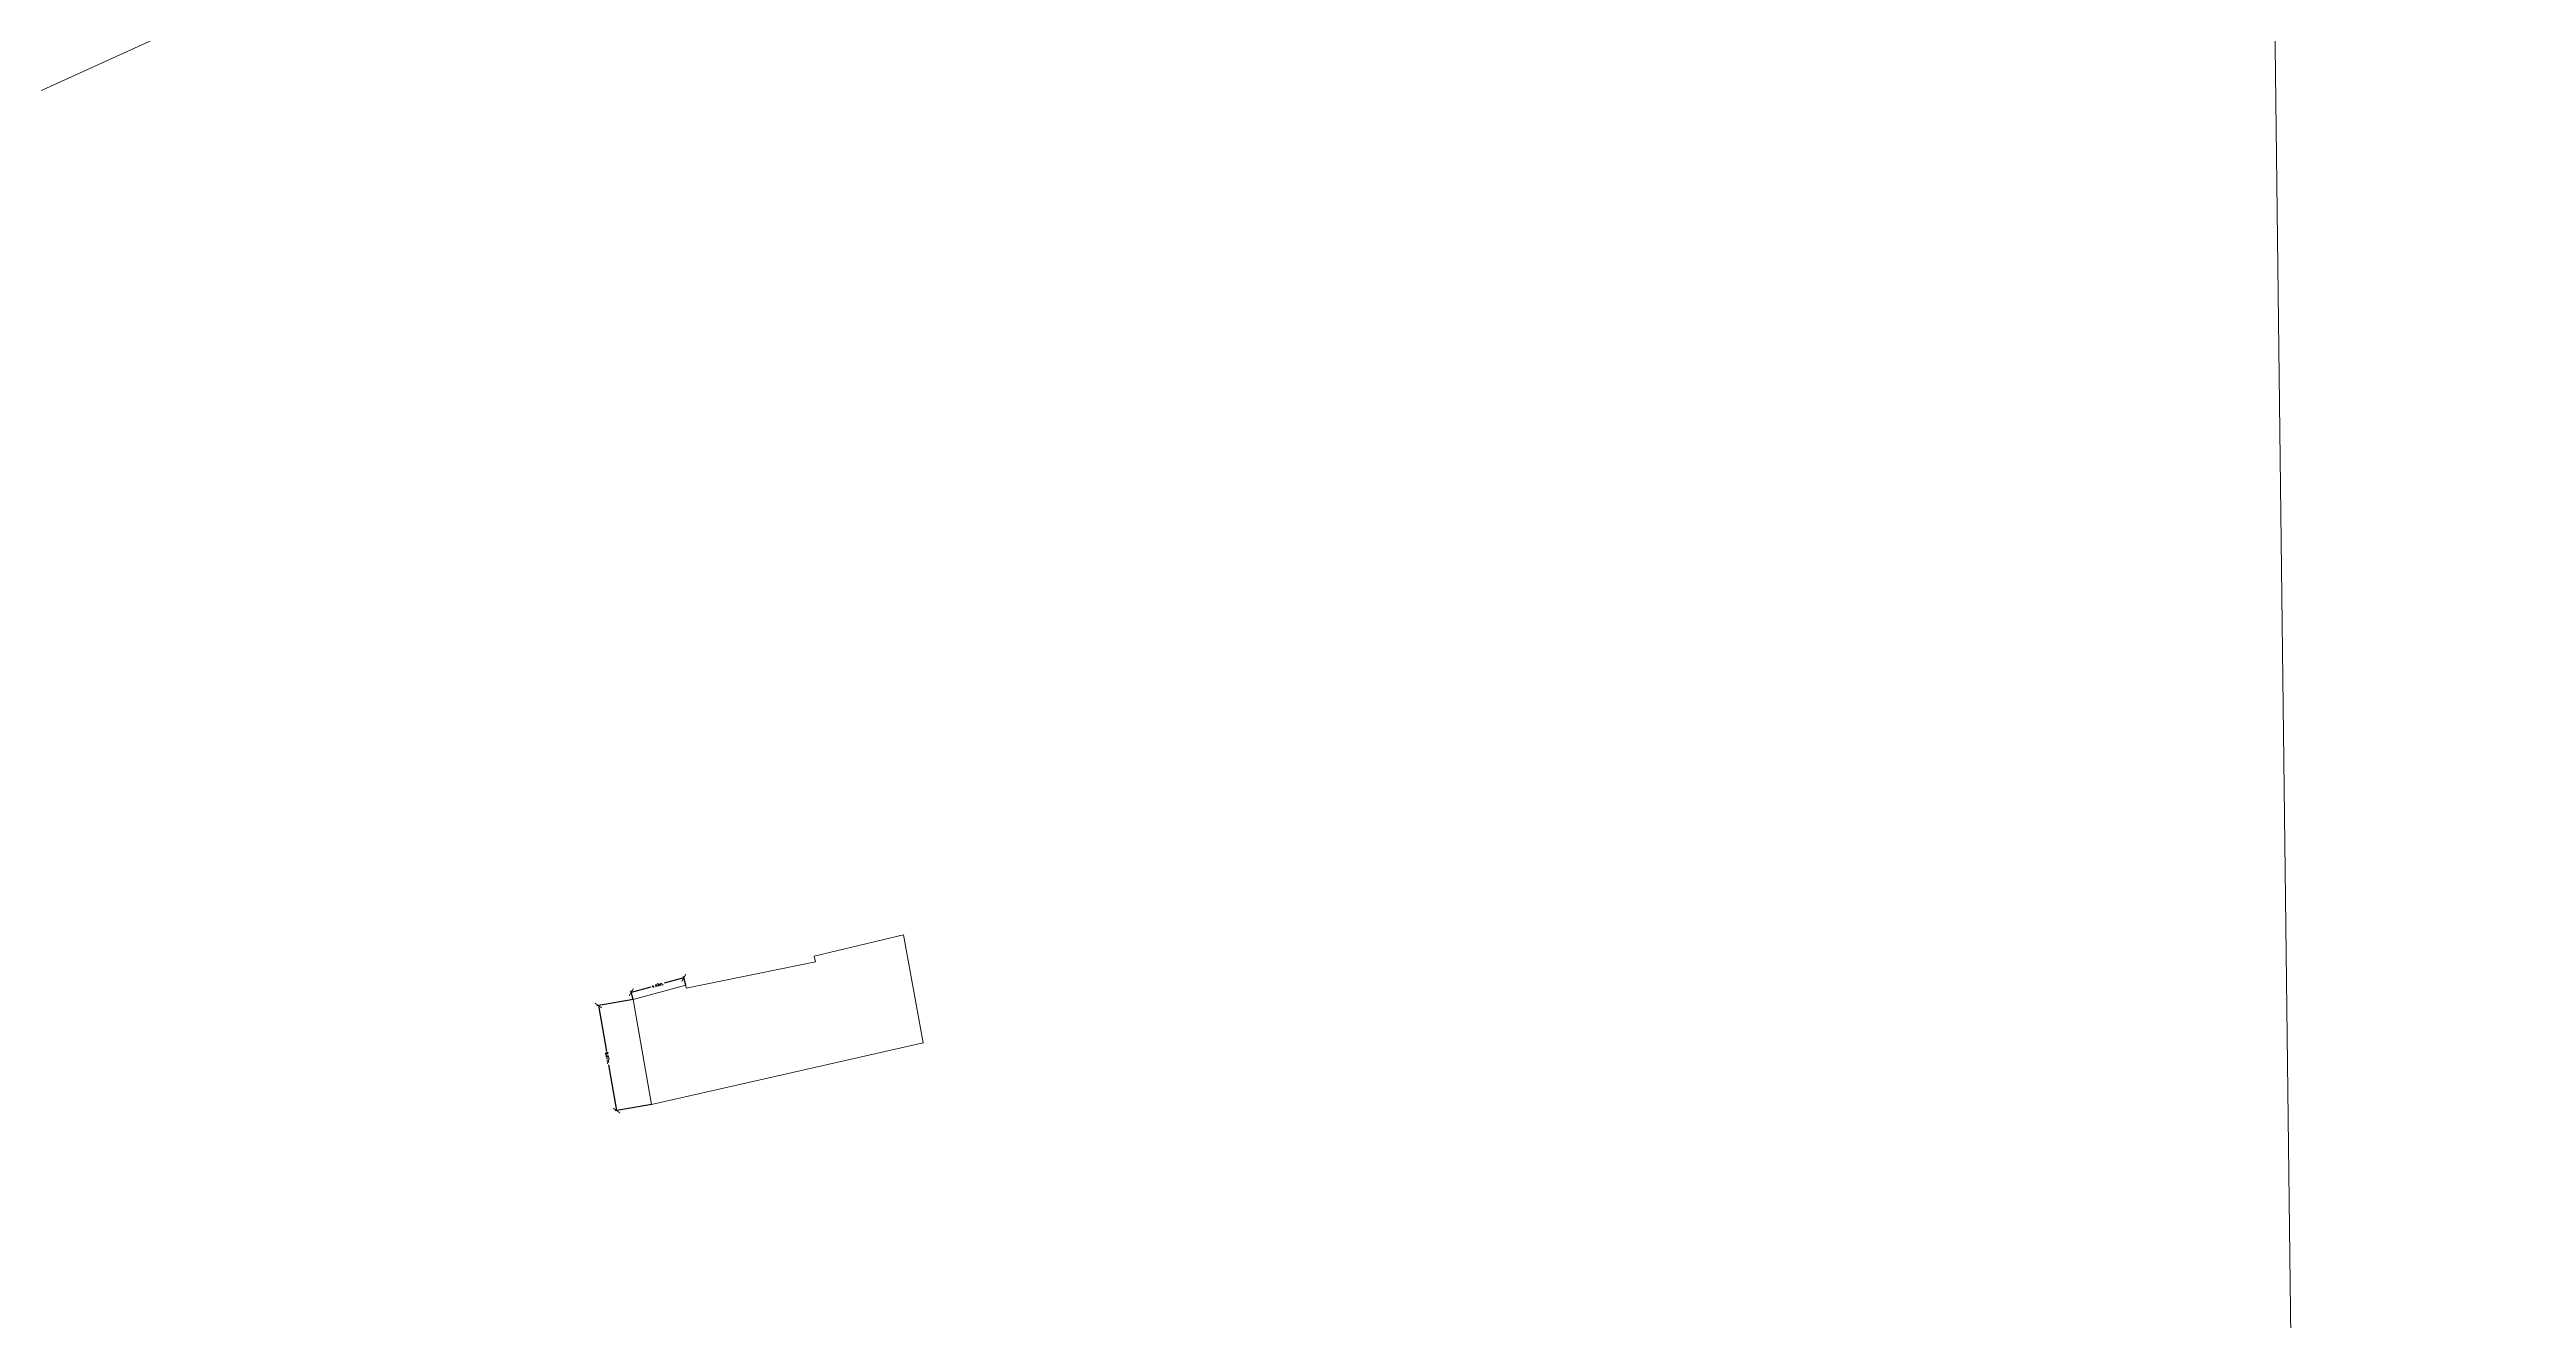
# Model space of a CAD drawing. Header units: millimetres. Extents: x 605783 to 623458, y 1302882 to 1324924.
# Drawn here: x 620923.1 to 621124.4, y 1321243.5 to 1321346.7 of the extents above; entities that cross this region are included whole.
import ezdxf

# ---------------------------------------------------------------- set-up
doc = ezdxf.new("R2010")
doc.units = ezdxf.units.MM
doc.header["$PDMODE"] = 35
doc.header["$PDSIZE"] = 1.5
doc.layers.add('2', color=7, linetype='Continuous')
doc.layers.add('CVL_CUADCON_TIT', color=1, linetype='Continuous')
doc.styles.add('ROMANS', font='ROMANS', dxfattribs={"height": 0.2})
doc.dimstyles.new('STANDARD$0', dxfattribs={"dimtxt": 0.6, "dimasz": 0.5, "dimexe": 0.125, "dimexo": 0.000625, "dimgap": 0.0625, "dimtad": 0, "dimzin": 1, "dimdsep": 46, "dimtxsty": 'ROMANS', "dimblk1": 'ARCHTICK', "dimblk2": 'ARCHTICK', "dimsah": 1, "dimcen": 2.5, "dimclrd": 1, "dimclre": 1, "dimclrt": 30, "dimaunit": 1, "dimadec": 0, "dimazin": 0, "dimtfac": 1, "dimtix": 1, "dimtofl": 0, "dimtmove": 1, "dimatfit": 3, "dimldrblk": 'ARCHTICK', "dimfxl": 1, "dimtolj": 1, "dimtzin": 1, "dimarcsym": 0})

# ---------------------------------------------------------------- blocks, each defined once
blk = doc.blocks.new('_ARCHTICK')
at = {"color": 0, "linetype": 'ByBlock', "const_width": 0.15}
blk.add_lwpolyline([(-0.5, -0.5), (0.5, 0.5)], dxfattribs=at)
blk = doc.blocks.new('*D330')
at = {"layer": 'CVL_CUADCON_TIT', "color": 1, "lineweight": -2, "ltscale": 0.5, "transparency": 16777216}
for p, q in [((622230.13, 1321656.05), (621496.13, 1321485.84)), ((622243.76, 1321597.26), (622230.1, 1321656.17)), ((620760.52, 1321315.25), (621494.52, 1321485.47)), ((620774.16, 1321256.46), (620760.5, 1321315.38))]:
    blk.add_line(p, q, dxfattribs=at)
at = {"layer": 'Defpoints', "color": 0, "lineweight": 5, "ltscale": 0.5, "transparency": 16777216}
for p in [(622230.13, 1321656.05), (622243.76, 1321597.26), (620774.16, 1321256.46)]:
    blk.add_point(p, dxfattribs=at)
at = {"layer": 'CVL_CUADCON_TIT', "color": 1, "lineweight": -2, "ltscale": 0.5, "transparency": 16777216, "xscale": 0.5, "yscale": 0.5, "zscale": 0.5}
for p, rotation in [((622230.13, 1321656.05), 13.05603376793928), ((620760.52, 1321315.25), 193.0560337679393)]:
    blk.add_blockref('_ARCHTICK', p, dxfattribs=dict(at, rotation=rotation))
at = {"layer": 'CVL_CUADCON_TIT', "color": 30, "lineweight": 5, "ltscale": 0.5, "transparency": 16777216, "insert": (621495.32, 1321485.65), "char_height": 0.2, "attachment_point": 5, "rotation": 13.056, "style": 'ROMANS'}
blk.add_mtext('\\A1;1508.60m.', dxfattribs=at)
blk = doc.blocks.new('*D331')
at = {"layer": 'CVL_CUADCON_TIT', "color": 1, "lineweight": -2, "ltscale": 0.5, "transparency": 16777216}
for p, q in [((620974.77, 1321270.63), (620974.58, 1321271.34)), ((620970.51, 1321269.47), (620970.32, 1321270.18)), ((620970.35, 1321270.06), (620971.95, 1321270.49)), ((620974.61, 1321271.22), (620973.02, 1321270.78))]:
    blk.add_line(p, q, dxfattribs=at)
at = {"layer": 'Defpoints', "color": 0, "lineweight": 5, "ltscale": 0.5, "transparency": 16777216}
for p in [(620970.35, 1321270.06), (620970.51, 1321269.47), (620974.77, 1321270.63)]:
    blk.add_point(p, dxfattribs=at)
at = {"layer": 'CVL_CUADCON_TIT', "color": 1, "lineweight": -2, "ltscale": 0.5, "transparency": 16777216, "xscale": 0.5, "yscale": 0.5, "zscale": 0.5}
for p, rotation in [((620974.61, 1321271.22), 15.23235518621942), ((620970.35, 1321270.06), 195.2323551862194)]:
    blk.add_blockref('_ARCHTICK', p, dxfattribs=dict(at, rotation=rotation))
at = {"layer": 'CVL_CUADCON_TIT', "color": 30, "lineweight": 5, "ltscale": 0.5, "transparency": 16777216, "insert": (620972.48, 1321270.64), "char_height": 0.2, "attachment_point": 5, "rotation": 15.2324, "style": 'ROMANS'}
blk.add_mtext('\\A1;4.42m.', dxfattribs=at)
blk = doc.blocks.new('*D332')
at = {"layer": 'CVL_CUADCON_TIT', "color": 1, "lineweight": -2, "ltscale": 0.5, "transparency": 16777216}
for p, q in [((620970.51, 1321269.47), (620967.55, 1321268.96)), ((620967.67, 1321268.98), (620968.32, 1321265.25)), ((620969.16, 1321260.43), (620968.51, 1321264.16)), ((620971.99, 1321260.93), (620969.04, 1321260.41))]:
    blk.add_line(p, q, dxfattribs=at)
at = {"layer": 'Defpoints', "color": 0, "lineweight": 5, "ltscale": 0.5, "transparency": 16777216}
for p in [(620970.51, 1321269.47), (620969.16, 1321260.43), (620972, 1321260.93)]:
    blk.add_point(p, dxfattribs=at)
at = {"layer": 'CVL_CUADCON_TIT', "color": 1, "lineweight": -2, "ltscale": 0.5, "transparency": 16777216, "xscale": 0.5, "yscale": 0.5, "zscale": 0.5}
for p, rotation in [((620967.67, 1321268.98), 99.85737918465422), ((620969.16, 1321260.43), 279.8573791846542)]:
    blk.add_blockref('_ARCHTICK', p, dxfattribs=dict(at, rotation=rotation))
at = {"layer": 'CVL_CUADCON_TIT', "color": 30, "lineweight": 5, "ltscale": 0.5, "transparency": 16777216, "insert": (620968.42, 1321264.71), "char_height": 0.2, "attachment_point": 5, "rotation": 279.8574, "style": 'ROMANS'}
blk.add_mtext('\\A1;8.67m.', dxfattribs=at)

msp = doc.modelspace()

# ---------------------------------------------------------------- linework, layer by layer
at = {"layer": '2', "color": 1, "lineweight": 5}
for points in [[(620776.99928, 1321247.73348), (620798.30028, 1321260.22148), (620819.34528, 1321273.47148), (620847.75328, 1321287.74948), (620870.31228, 1321304.81548), (620893.87828, 1321324.67848), (620917.70828, 1321341.23748), (620936.22728, 1321349.65448), (620972.78528, 1321356.06448), (621031.42928, 1321366.83048), (621068.23828, 1321374.51248), (621118.75028, 1321386.53648)], [(621106.06128, 1321174.93148), (621103.84128, 1321358.14048), (621118.75028, 1321386.53648)]]:
    msp.add_lwpolyline(points, dxfattribs=at)
at = {"layer": 'CVL_CUADCON_TIT', "color": 1, "lineweight": 5, "ltscale": 0.5, "flags": 128}
msp.add_lwpolyline([(620974.79638, 1321270.38098), (620974.77121, 1321270.6297), (620970.51121, 1321269.4697), (620971.99548, 1321260.9277), (620994.06121, 1321265.9497), (620992.47121, 1321274.7097), (620985.22121, 1321272.9797), (620985.32121, 1321272.5197), (620974.79638, 1321270.38098)], dxfattribs=at)

# ---------------------------------------------------------------- dimensions: what is measured, and where the dimension line sits
at = {"layer": 'CVL_CUADCON_TIT', "color": 1, "lineweight": 5, "ltscale": 0.5}
for p1, p2, distance, picture, middle in [((620774.15857, 1321256.45709), (622243.76032, 1321597.25557), 60.35651, '*D330', (621495.32468, 1321485.6526)), ((620974.77121, 1321270.6297), (620970.51121, 1321269.4697), -0.60749, '*D331', (620972.4816, 1321270.63585)), ((620970.51121, 1321269.4697), (620971.99548, 1321260.9277), -2.87922, '*D332', (620968.41663, 1321264.70579))]:
    dim = msp.add_aligned_dim(p1=p1, p2=p2, distance=distance, dimstyle='STANDARD$0', override={"dimpost": 'm.', "dimfxl": 31.75}, dxfattribs=at)
    dim.commit()
    dim.dimension.update_dxf_attribs({"geometry": picture, "text_midpoint": middle})

doc.saveas('drawing.dxf')
